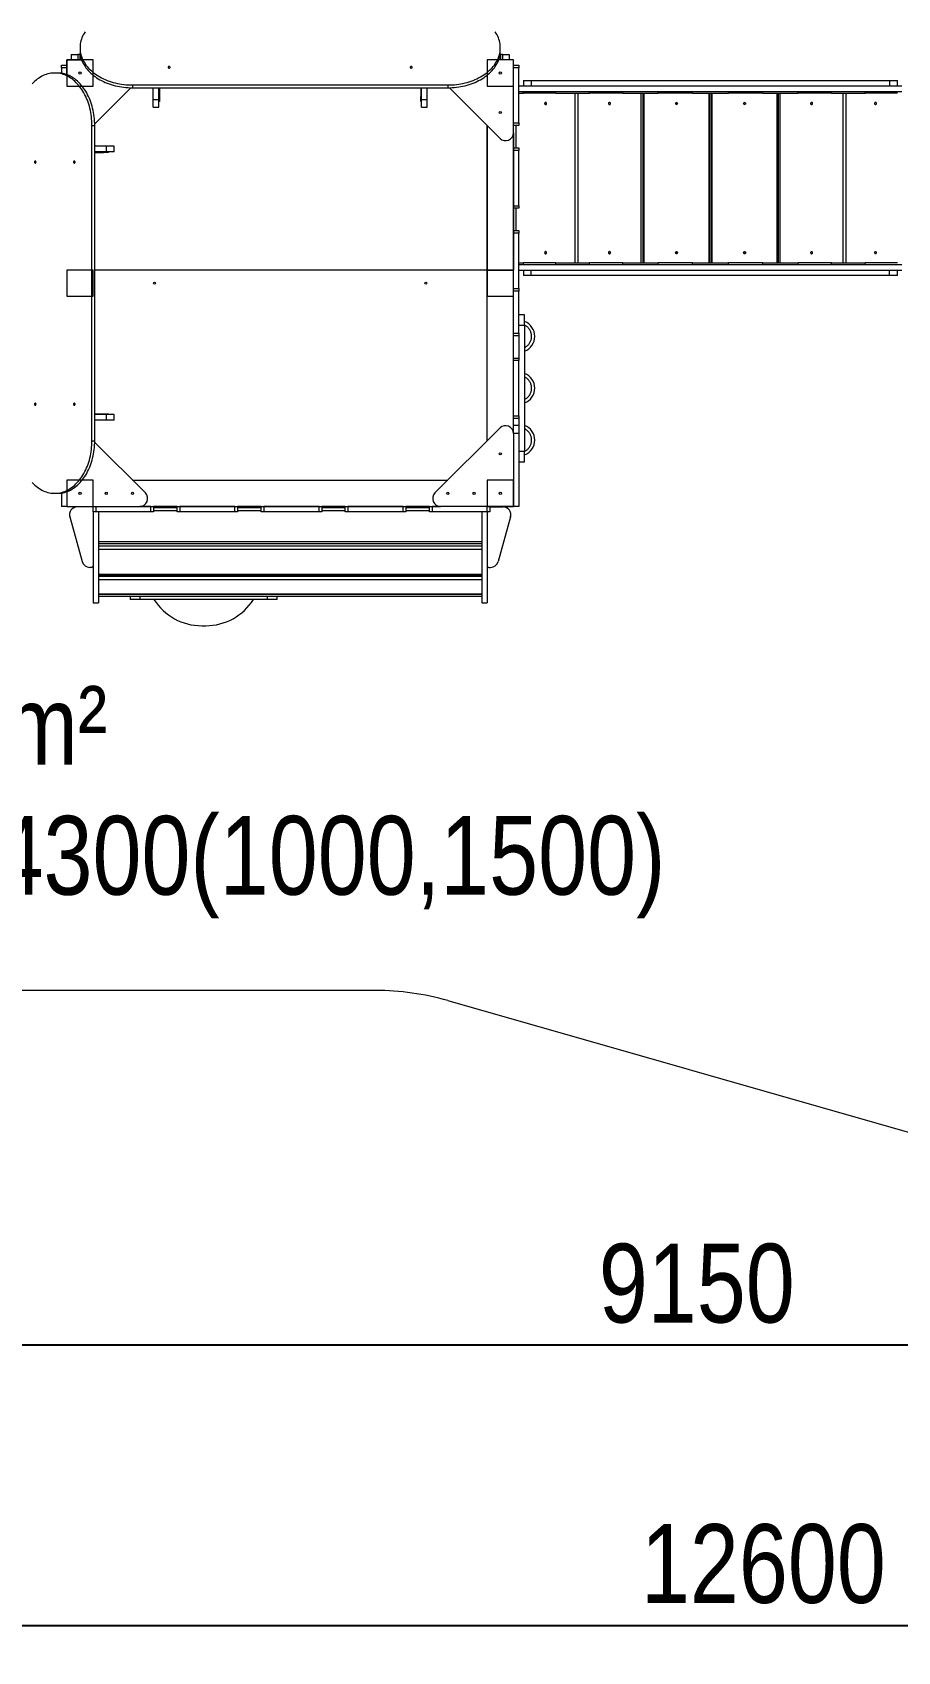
# Model space of a CAD drawing. Header units: millimetres. Extents: x -6523 to 7556, y -5559 to 6101.
# Drawn here: x -2704 to 589, y -5559 to 605 of the extents above; entities that cross this region are included whole.
import ezdxf

# ---------------------------------------------------------------- set-up
doc = ezdxf.new("R2010")
doc.units = ezdxf.units.MM
for name, color, linetype in [('DIKOM_АРТИКУЛ', 7, 'Continuous'), ('DIKOM_ЗОНА', 80, 'Continuous'), ('DIKOM_ОБЪЕКТ', 7, 'Continuous'), ('DIKOM_РАЗМЕР_ЗОНА', 7, 'Continuous'), ('DIKOM_РАЗМЕР_ОБЪЕКТА', 7, 'Continuous')]:
    doc.layers.add(name, color=color, linetype=linetype)
doc.styles.add('style1', font='arial.ttf', dxfattribs={"width": 0.8})
doc.dimstyles.new('1-50', dxfattribs={"dimtxt": 300, "dimasz": 200, "dimexe": 100, "dimexo": 0, "dimgap": 100, "dimtad": 1, "dimtxsty": 'style1', "dimcen": 200, "dimclrd": 7, "dimclre": 7, "dimclrt": 7, "dimadec": 1, "dimazin": 2, "dimtfac": 1, "dimtmove": 0, "dimatfit": 2, "dimfxl": 0, "dimlwd": 25, "dimlwe": 18, "dimarcsym": 0})

# ---------------------------------------------------------------- blocks, each defined once
blk = doc.blocks.new('*D10')
at = {"layer": 'Defpoints', "color": 0, "transparency": 16777216}
for p in [(-1823.2, 4314.2), (3842, -3170.8), (6537.9, -3170.8)]:
    blk.add_point(p, dxfattribs=at)
at = {"layer": 'DIKOM_РАЗМЕР_ОБЪЕКТА', "color": 7, "lineweight": 18, "transparency": 16777216}
for p, q in [((-1823.2, 4314.2), (6637.9, 4314.2)), ((3842, -3170.8), (6637.9, -3170.8))]:
    blk.add_line(p, q, dxfattribs=at)
at = {"layer": 'DIKOM_РАЗМЕР_ОБЪЕКТА', "color": 7, "lineweight": 25, "transparency": 16777216}
blk.add_line((6537.9, 3914.2), (6537.9, -2770.8), dxfattribs=at)
at = {"layer": 'DIKOM_РАЗМЕР_ОБЪЕКТА', "color": 7, "transparency": 16777216}
for points in [[(6471.2, 3914.2), (6604.5, 3914.2), (6537.9, 4314.2)], [(6471.2, -2770.8), (6604.5, -2770.8), (6537.9, -3170.8)]]:
    blk.add_solid(points, dxfattribs=at)
at = {"layer": 'DIKOM_РАЗМЕР_ОБЪЕКТА', "color": 7, "transparency": 16777216, "insert": (6304.7, 207.1), "char_height": 300, "attachment_point": 5, "rotation": 90, "style": 'style1'}
blk.add_mtext('7500', dxfattribs=at)
blk = doc.blocks.new('*D11')
at = {"layer": 'Defpoints', "color": 0, "transparency": 16777216}
for p in [(-5022.7, -299.3), (4115.3, -1753.1), (4115.3, -4391.4)]:
    blk.add_point(p, dxfattribs=at)
at = {"layer": 'DIKOM_РАЗМЕР_ОБЪЕКТА', "color": 7, "lineweight": 18, "transparency": 16777216}
for p, q in [((-5022.7, -299.3), (-5022.7, -4491.4)), ((4115.3, -1753.1), (4115.3, -4491.4))]:
    blk.add_line(p, q, dxfattribs=at)
at = {"layer": 'DIKOM_РАЗМЕР_ОБЪЕКТА', "color": 7, "lineweight": 25, "transparency": 16777216}
blk.add_line((-4622.7, -4391.4), (3715.3, -4391.4), dxfattribs=at)
at = {"layer": 'DIKOM_РАЗМЕР_ОБЪЕКТА', "color": 7, "transparency": 16777216}
for points in [[(-4622.7, -4324.7), (-4622.7, -4458.1), (-5022.7, -4391.4)], [(3715.3, -4324.7), (3715.3, -4458.1), (4115.3, -4391.4)]]:
    blk.add_solid(points, dxfattribs=at)
at = {"layer": 'DIKOM_РАЗМЕР_ОБЪЕКТА', "color": 7, "transparency": 16777216, "insert": (-175.1, -4158.2), "char_height": 300, "attachment_point": 5, "style": 'style1'}
blk.add_mtext('9150', dxfattribs=at)
blk = doc.blocks.new('*D12')
at = {"layer": 'Defpoints', "color": 0, "transparency": 16777216}
for p in [(-6522.7, -395.6), (6102.9, -1877.3), (6102.9, -5458.9)]:
    blk.add_point(p, dxfattribs=at)
at = {"layer": 'DIKOM_РАЗМЕР_ЗОНА', "color": 7, "lineweight": 18, "transparency": 16777216}
for p, q in [((-6522.7, -395.6), (-6522.7, -5558.9)), ((6102.9, -1877.3), (6102.9, -5558.9))]:
    blk.add_line(p, q, dxfattribs=at)
at = {"layer": 'DIKOM_РАЗМЕР_ЗОНА', "color": 7, "lineweight": 25, "transparency": 16777216}
blk.add_line((-6122.7, -5458.9), (5702.9, -5458.9), dxfattribs=at)
at = {"layer": 'DIKOM_РАЗМЕР_ЗОНА', "color": 7, "transparency": 16777216}
for points in [[(-6122.7, -5392.2), (-6122.7, -5525.6), (-6522.7, -5458.9)], [(5702.9, -5392.2), (5702.9, -5525.6), (6102.9, -5458.9)]]:
    blk.add_solid(points, dxfattribs=at)
at = {"layer": 'DIKOM_РАЗМЕР_ЗОНА', "color": 7, "transparency": 16777216, "insert": (78.4, -5225.7), "char_height": 300, "attachment_point": 5, "style": 'style1'}
blk.add_mtext('12600', dxfattribs=at)
blk = doc.blocks.new('*D13')
at = {"layer": 'Defpoints', "color": 0, "transparency": 16777216}
for p in [(-2358.2, 6101), (4341.7, -4605.1), (7455.9, -4605.1)]:
    blk.add_point(p, dxfattribs=at)
at = {"layer": 'DIKOM_РАЗМЕР_ЗОНА', "color": 7, "lineweight": 18, "transparency": 16777216}
for p, q in [((-2358.2, 6101), (7555.9, 6101)), ((4341.7, -4605.1), (7555.9, -4605.1))]:
    blk.add_line(p, q, dxfattribs=at)
at = {"layer": 'DIKOM_РАЗМЕР_ЗОНА', "color": 7, "lineweight": 25, "transparency": 16777216}
blk.add_line((7455.9, 5701), (7455.9, -4205.1), dxfattribs=at)
at = {"layer": 'DIKOM_РАЗМЕР_ЗОНА', "color": 7, "transparency": 16777216}
for points in [[(7389.2, 5701), (7522.5, 5701), (7455.9, 6101)], [(7389.2, -4205.1), (7522.5, -4205.1), (7455.9, -4605.1)]]:
    blk.add_solid(points, dxfattribs=at)
at = {"layer": 'DIKOM_РАЗМЕР_ЗОНА', "color": 7, "transparency": 16777216, "insert": (7222.7, 375.6), "char_height": 300, "attachment_point": 5, "rotation": 90, "style": 'style1'}
blk.add_mtext('10700', dxfattribs=at)

msp = doc.modelspace()

# ---------------------------------------------------------------- linework, layer by layer
at = {"layer": 'DIKOM_ЗОНА', "color": 3, "lineweight": 15}
msp.add_line((-1122.679, -3080.506), (4019.477, -4550.101), dxfattribs=at)
msp.add_lwpolyline([(-1122.679, -3080.506, 0.0697058), (-1397.471, -3042.01), (-3221.801, -3042.01, -0.30453687), (-4147.34, -2420.664)], format="xyb", dxfattribs=at)
at = {"layer": 'DIKOM_ОБЪЕКТ', "color": 7, "linetype": 'Continuous', "lineweight": 15}
for p, q in [((-2572.878, 500.683), (-2516.527, 500.683)), ((-2572.878, 444.332), (-2572.878, 500.683)), ((-2572.878, 500.683), (-2572.878, 400.683)), ((-2472.878, 500.683), (-2572.878, 500.683)), ((-2556.878, 521.683), (-2556.878, 500.683)), ((-2556.878, 521.683), (-2530.978, 521.683)), ((-2530.978, 521.683), (-2530.978, 500.683)), ((-2523.916, 521.683), (-2530.978, 521.683)), ((-2523.916, 521.683), (-2523.916, 500.683)), ((-2523.916, 521.683), (-2521.845, 521.683)), ((-2522.878, 546.645), (-2522.878, 536.038)), ((-2472.878, 400.683), (-2472.878, 500.683)), ((-872.878, 500.683), (-972.878, 500.683)), ((-972.878, 500.683), (-972.878, 400.683)), ((-872.878, 500.683), (-929.229, 500.683)), ((-921.84, 521.683), (-923.911, 521.683)), ((-922.878, 536.038), (-922.878, 546.645)), ((-921.84, 521.683), (-921.84, 500.683)), ((-914.778, 521.683), (-921.84, 521.683)), ((-914.778, 521.683), (-914.778, 500.683)), ((-914.778, 521.683), (-888.878, 521.683)), ((-888.878, 521.683), (-888.878, 500.683)), ((-872.878, 223.109), (-872.878, 500.683)), ((-872.878, 400.683), (-872.878, 500.683)), ((-2608.233, 450.683), (-2618.84, 450.683)), ((-2593.878, 480.683), (-2572.878, 480.683)), ((-2593.878, 470.683), (-2593.878, 480.683)), ((-2572.878, 470.683), (-2593.878, 470.683)), ((-2593.878, 470.683), (-2593.878, 449.65)), ((-872.878, 480.683), (-851.878, 480.683)), ((-851.878, 470.683), (-872.878, 470.683)), ((-851.878, 480.683), (-851.878, 470.683)), ((-851.878, 260.683), (-851.878, 470.683)), ((-2572.878, 400.683), (-2472.878, 400.683)), ((-2328.88, 394.681), (-2466.876, 256.685)), ((-2322.878, 405.224), (-2322.878, 394.617)), ((-2322.878, 405.224), (-1122.878, 405.224)), ((-2322.878, 394.617), (-1122.878, 394.617)), ((-2243.878, 349.972), (-2243.878, 394.617)), ((-2222.878, 349.972), (-2222.878, 394.617)), ((-2219.878, 394.617), (-2219.878, 360.683)), ((-1225.878, 394.617), (-1225.878, 360.683)), ((-1222.878, 349.972), (-1222.878, 394.617)), ((-1201.878, 349.972), (-1201.878, 394.617)), ((-1122.878, 405.224), (-1122.878, 394.617)), ((-1116.876, 394.681), (-924.091, 201.896)), ((-972.878, 400.683), (-872.878, 400.683)), ((606.122, 400.683), (-851.878, 400.683)), ((606.122, 379.683), (-851.878, 379.683)), ((-851.878, 373.683), (-834.939, 373.683)), ((-835.033, 421.683), (-835.033, 400.683)), ((-835.033, 421.683), (-804.864, 421.683)), ((-834.939, 373.683), (-834.939, 379.683)), ((-711.016, 373.683), (-834.939, 373.683)), ((-804.864, 421.683), (-804.864, 400.683)), ((-804.864, 421.683), (559.108, 421.683)), ((-711.016, 373.683), (-711.016, 379.683)), ((-711.016, 373.683), (-582.909, 373.683)), ((-637.567, -272.317), (-637.567, 373.683)), ((-628.033, 373.683), (-628.033, -272.317)), ((-582.909, 373.683), (-582.909, 379.683)), ((-456.181, 373.683), (-582.909, 373.683)), ((-456.181, 373.683), (-456.181, 379.683)), ((-456.181, 373.683), (-321.735, 373.683)), ((-386.765, -272.317), (-386.765, 373.683)), ((-379.691, -272.317), (-379.691, 373.683)), ((-376.74, 373.683), (-376.74, -272.317)), ((-321.735, 373.683), (-321.735, 379.683)), ((-190.918, 373.683), (-321.735, 373.683)), ((-190.918, 373.683), (-190.918, 379.683)), ((-190.918, 373.683), (-54.34, 373.683)), ((-127.707, -272.317), (-127.707, 373.683)), ((-125.335, -272.317), (-125.335, 373.683)), ((-119.909, 373.683), (-119.909, -272.317)), ((-117.506, 373.683), (-117.506, -272.317)), ((-54.34, 373.683), (-54.34, 379.683)), ((76.473, 373.683), (-54.34, 373.683)), ((76.473, 373.683), (76.473, 379.683)), ((76.473, 373.683), (210.91, 373.683)), ((131.502, -272.317), (131.502, 373.683)), ((134.457, 373.683), (134.457, -272.317)), ((141.561, 373.683), (141.561, -272.317)), ((210.91, 373.683), (210.91, 379.683)), ((337.627, 373.683), (210.91, 373.683)), ((337.627, 373.683), (337.627, 379.683)), ((337.627, 373.683), (465.718, 373.683)), ((382.752, -272.317), (382.752, 373.683)), ((392.354, 373.683), (392.354, -272.317)), ((465.718, 373.683), (465.718, 379.683)), ((589.621, 373.683), (465.718, 373.683)), ((559.108, 421.683), (559.108, 400.683)), ((559.108, 421.683), (589.277, 421.683)), ((589.277, 400.683), (589.277, 421.683)), ((-2243.878, 349.972), (-2222.878, 349.972)), ((-2243.878, 320.683), (-2243.878, 349.972)), ((-2243.878, 320.683), (-2222.878, 320.683)), ((-2222.878, 360.683), (-2219.878, 360.683)), ((-2222.878, 320.683), (-2222.878, 349.972)), ((-2219.878, 342.683), (-2222.878, 342.683)), ((-2219.878, 360.683), (-2219.878, 342.683)), ((-1225.878, 360.683), (-1222.878, 360.683)), ((-1225.878, 342.683), (-1225.878, 360.683)), ((-1225.878, 342.683), (-1222.878, 342.683)), ((-1222.878, 349.972), (-1201.878, 349.972)), ((-1222.878, 320.683), (-1222.878, 349.972)), ((-1222.878, 320.683), (-1201.878, 320.683)), ((-1201.878, 320.683), (-1201.878, 349.972)), ((-2477.419, -949.317), (-2477.419, 250.683)), ((-2477.419, 250.683), (-2466.812, 250.683)), ((-2466.812, -949.317), (-2466.812, 250.683)), ((-972.878, 250.683), (-972.878, -299.317)), ((-972.878, -949.317), (-972.878, 250.683)), ((-872.878, 260.683), (-851.878, 260.683)), ((-851.878, 250.683), (-872.878, 250.683)), ((-863.521, 250.683), (-863.521, 165.683)), ((-851.878, 260.683), (-851.878, 250.683)), ((-872.878, 223.109), (-872.878, -299.317)), ((-872.878, -921.743), (-872.878, 223.109)), ((-2422.167, 171.683), (-2466.812, 171.683)), ((-2422.167, 150.683), (-2466.812, 150.683)), ((-2466.812, 147.683), (-2432.878, 147.683)), ((-2432.878, 147.683), (-2432.878, 150.683)), ((-2414.878, 147.683), (-2432.878, 147.683)), ((-2422.167, 150.683), (-2422.167, 171.683)), ((-2392.878, 171.683), (-2422.167, 171.683)), ((-2392.878, 150.683), (-2422.167, 150.683)), ((-2414.878, 147.683), (-2414.878, 150.683)), ((-2392.878, 150.683), (-2392.878, 171.683)), ((-872.878, 165.683), (-851.878, 165.683)), ((-851.878, 155.683), (-872.878, 155.683)), ((-872.878, -54.317), (-872.878, 155.683)), ((-851.878, 165.683), (-851.878, 155.683)), ((-851.878, -54.317), (-851.878, 155.683)), ((-872.878, -54.317), (-851.878, -54.317)), ((-851.878, -54.317), (-851.878, -64.317)), ((-851.878, -64.317), (-872.878, -64.317)), ((-863.521, -64.317), (-863.521, -149.317)), ((-872.878, -149.317), (-851.878, -149.317)), ((-851.878, -159.317), (-872.878, -159.317)), ((-872.878, -369.317), (-872.878, -159.317)), ((-851.878, -149.317), (-851.878, -159.317)), ((-851.878, -369.317), (-851.878, -159.317)), ((-2572.878, -299.317), (-2572.878, -399.317)), ((-2472.878, -299.317), (-2572.878, -299.317)), ((-2472.878, -399.317), (-2472.878, -299.317)), ((-972.878, -299.317), (-2466.812, -299.317)), ((-972.878, -299.317), (-872.878, -299.317)), ((-872.878, -299.317), (-972.878, -299.317)), ((-972.878, -299.317), (-972.878, -399.317)), ((-872.878, -399.317), (-872.878, -299.317)), ((-851.878, -272.317), (-834.939, -272.317)), ((-851.878, -278.317), (606.122, -278.317)), ((-851.878, -299.317), (606.122, -299.317)), ((-835.033, -299.317), (-835.033, -320.317)), ((-711.016, -272.317), (-834.939, -272.317)), ((-834.939, -278.317), (-834.939, -272.317)), ((-804.864, -320.317), (-804.864, -299.317)), ((-711.016, -272.317), (-582.909, -272.317)), ((-711.016, -278.317), (-711.016, -272.317)), ((-456.181, -272.317), (-582.909, -272.317)), ((-582.909, -278.317), (-582.909, -272.317)), ((-456.181, -272.317), (-321.735, -272.317)), ((-456.181, -278.317), (-456.181, -272.317)), ((-190.918, -272.317), (-321.735, -272.317)), ((-321.735, -278.317), (-321.735, -272.317)), ((-190.918, -272.317), (-54.34, -272.317)), ((-190.918, -278.317), (-190.918, -272.317)), ((76.473, -272.317), (-54.34, -272.317)), ((-54.34, -278.317), (-54.34, -272.317)), ((76.473, -272.317), (210.91, -272.317)), ((76.473, -278.317), (76.473, -272.317)), ((337.627, -272.317), (210.91, -272.317)), ((210.91, -278.317), (210.91, -272.317)), ((337.627, -272.317), (465.718, -272.317)), ((337.627, -278.317), (337.627, -272.317)), ((589.621, -272.317), (465.718, -272.317)), ((465.718, -278.317), (465.718, -272.317)), ((559.108, -320.317), (559.108, -299.317)), ((589.277, -320.317), (589.277, -299.317)), ((-872.878, -369.317), (-851.878, -369.317)), ((-851.878, -369.317), (-851.878, -379.317)), ((-804.864, -320.317), (-835.033, -320.317)), ((559.108, -320.317), (-804.864, -320.317)), ((589.277, -320.317), (559.108, -320.317)), ((-2572.878, -399.317), (-2472.878, -399.317)), ((-972.878, -399.317), (-872.878, -399.317)), ((-851.878, -379.317), (-872.878, -379.317)), ((-851.878, -539.317), (-851.878, -379.317)), ((-830.878, -469.317), (-851.878, -469.317)), ((-839.878, -469.317), (-851.878, -469.317)), ((-830.878, -509.317), (-830.878, -469.317)), ((-872.878, -539.317), (-851.878, -539.317)), ((-851.878, -549.317), (-872.878, -549.317)), ((-851.878, -509.317), (-830.878, -509.317)), ((-851.878, -539.317), (-851.878, -549.317)), ((-851.878, -549.317), (-851.878, -634.317)), ((-830.878, -509.317), (-830.878, -989.317)), ((-872.878, -634.317), (-851.878, -634.317)), ((-851.878, -644.317), (-872.878, -644.317)), ((-851.878, -634.317), (-851.878, -644.317)), ((-851.878, -854.317), (-851.878, -644.317)), ((-2466.812, -846.317), (-2432.878, -846.317)), ((-2422.167, -849.317), (-2466.812, -849.317)), ((-2432.878, -849.317), (-2432.878, -846.317)), ((-2432.878, -846.317), (-2414.878, -846.317)), ((-2422.167, -870.317), (-2422.167, -849.317)), ((-2392.878, -849.317), (-2422.167, -849.317)), ((-2414.878, -846.317), (-2414.878, -849.317)), ((-2392.878, -870.317), (-2392.878, -849.317)), ((-872.878, -854.317), (-851.878, -854.317)), ((-851.878, -854.317), (-851.878, -864.317)), ((-2422.167, -870.317), (-2466.812, -870.317)), ((-2392.878, -870.317), (-2422.167, -870.317)), ((-1171.665, -1148.104), (-924.091, -900.53)), ((-851.878, -864.317), (-872.878, -864.317)), ((-851.878, -891.743), (-872.878, -891.743)), ((-851.878, -921.743), (-872.878, -921.743)), ((-872.878, -921.743), (-872.878, -1199.317)), ((-851.878, -864.317), (-851.878, -891.743)), ((-851.878, -891.743), (-851.878, -921.743)), ((-851.878, -921.743), (-851.878, -1199.317)), ((-2477.419, -949.317), (-2466.812, -949.317)), ((-2274.091, -1148.104), (-2466.876, -955.319)), ((-851.878, -989.317), (-830.878, -989.317)), ((-851.878, -1029.317), (-830.878, -1029.317)), ((-851.878, -1029.317), (-839.878, -1029.317)), ((-830.878, -1029.317), (-830.878, -989.317)), ((-2572.878, -1099.317), (-2572.878, -1199.317)), ((-2472.878, -1099.317), (-2572.878, -1099.317)), ((-2472.878, -1199.317), (-2472.878, -1099.317)), ((-2322.878, -1099.317), (-1122.878, -1099.317)), ((-872.878, -1099.317), (-972.878, -1099.317)), ((-972.878, -1099.317), (-972.878, -1199.317)), ((-872.878, -1199.317), (-872.878, -1099.317)), ((-2618.84, -1149.317), (-2608.233, -1149.317)), ((-2593.878, -1148.284), (-2593.878, -1199.317)), ((-2572.878, -1142.966), (-2572.878, -1199.317)), ((-2572.878, -1199.317), (-2593.878, -1199.317)), ((-2572.878, -1199.317), (-2295.305, -1199.317)), ((-2572.878, -1199.317), (-2472.878, -1199.317)), ((-2472.878, -1201.317), (-2533.324, -1201.317)), ((-2472.878, -1220.317), (-2472.878, -1199.317)), ((-2472.878, -1220.317), (-2472.878, -1566.317)), ((-2462.878, -1220.317), (-2472.878, -1220.317)), ((-2462.878, -1199.317), (-2462.878, -1220.317)), ((-2252.878, -1220.317), (-2462.878, -1220.317)), ((-2451.878, -1220.317), (-2451.878, -1566.317)), ((-2252.878, -1199.317), (-2295.305, -1199.317)), ((-2295.305, -1199.317), (-1150.452, -1199.317)), ((-2252.878, -1220.317), (-2252.878, -1199.317)), ((-2242.878, -1220.317), (-2252.878, -1220.317)), ((-2242.878, -1199.317), (-2242.878, -1220.317)), ((-2152.878, -1199.559), (-2242.878, -1199.559)), ((-2242.878, -1203.946), (-2152.878, -1203.946)), ((-2152.878, -1215.896), (-2242.878, -1215.896)), ((-2152.878, -1220.317), (-2152.878, -1199.317)), ((-2142.878, -1220.317), (-2152.878, -1220.317)), ((-2142.878, -1199.317), (-2142.878, -1220.317)), ((-1932.878, -1199.317), (-2142.878, -1199.317)), ((-1932.878, -1220.317), (-2142.878, -1220.317)), ((-1932.878, -1220.317), (-1932.878, -1199.317)), ((-1922.878, -1220.317), (-1932.878, -1220.317)), ((-1922.878, -1199.317), (-1922.878, -1220.317)), ((-1832.878, -1199.559), (-1922.878, -1199.559)), ((-1922.878, -1203.946), (-1832.878, -1203.946)), ((-1832.878, -1215.896), (-1922.878, -1215.896)), ((-1832.878, -1220.317), (-1832.878, -1199.317)), ((-1822.878, -1220.317), (-1832.878, -1220.317)), ((-1822.878, -1199.317), (-1822.878, -1220.317)), ((-1612.878, -1199.317), (-1822.878, -1199.317)), ((-1612.878, -1220.317), (-1822.878, -1220.317)), ((-1612.878, -1220.317), (-1612.878, -1199.317)), ((-1602.878, -1220.317), (-1612.878, -1220.317)), ((-1602.878, -1199.317), (-1602.878, -1220.317)), ((-1512.878, -1199.559), (-1602.878, -1199.559)), ((-1602.878, -1203.946), (-1512.878, -1203.946)), ((-1512.878, -1215.896), (-1602.878, -1215.896)), ((-1512.878, -1220.317), (-1512.878, -1199.317)), ((-1502.878, -1220.317), (-1512.878, -1220.317)), ((-1502.878, -1199.317), (-1502.878, -1220.317)), ((-1292.878, -1199.317), (-1502.878, -1199.317)), ((-1292.878, -1220.317), (-1502.878, -1220.317)), ((-1292.878, -1220.317), (-1292.878, -1199.317)), ((-1282.878, -1220.317), (-1292.878, -1220.317)), ((-1282.878, -1199.317), (-1282.878, -1220.317)), ((-1192.878, -1199.559), (-1282.878, -1199.559)), ((-1282.878, -1203.946), (-1192.878, -1203.946)), ((-1192.878, -1215.896), (-1282.878, -1215.896)), ((-1192.878, -1220.317), (-1192.878, -1199.317)), ((-1182.878, -1220.317), (-1192.878, -1220.317)), ((-1182.878, -1199.317), (-1182.878, -1220.317)), ((-1150.452, -1199.317), (-1182.878, -1199.317)), ((-972.878, -1220.317), (-1182.878, -1220.317)), ((-872.878, -1199.317), (-1150.452, -1199.317)), ((-993.878, -1220.317), (-993.878, -1566.317)), ((-972.878, -1220.317), (-972.878, -1199.317)), ((-972.878, -1199.317), (-872.878, -1199.317)), ((-972.878, -1220.317), (-972.878, -1566.317)), ((-962.878, -1220.317), (-972.878, -1220.317)), ((-962.878, -1199.317), (-962.878, -1220.317)), ((-962.878, -1201.317), (-912.432, -1201.317)), ((-851.878, -1199.317), (-872.878, -1199.317)), ((-2562.213, -1239.406), (-2514.613, -1409.406)), ((-883.543, -1239.406), (-931.143, -1409.406)), ((-2451.878, -1332.974), (-993.878, -1332.974)), ((-2451.878, -1340.78), (-993.878, -1340.78)), ((-2451.878, -1348.904), (-993.878, -1348.904)), ((-993.878, -1362.941), (-2451.878, -1362.941)), ((-2478.878, -1431.317), (-2485.724, -1431.317)), ((-2451.878, -1457.485), (-993.878, -1457.485)), ((-2451.878, -1461.327), (-993.878, -1461.327)), ((-2451.878, -1465.072), (-993.878, -1465.072)), ((-993.878, -1478.494), (-2451.878, -1478.494)), ((-966.878, -1431.317), (-960.032, -1431.317)), ((-2451.878, -1532.308), (-993.878, -1532.308)), ((-2451.878, -1533.37), (-993.878, -1533.37)), ((-2472.878, -1566.317), (-2451.878, -1566.317)), ((-993.878, -1542.01), (-2451.878, -1542.01)), ((-2331.878, -1542.01), (-2331.878, -1553.51)), ((-2294.365, -1553.51), (-2331.878, -1553.51)), ((-2294.365, -1553.51), (-2294.365, -1542.01)), ((-1809.391, -1553.51), (-2294.365, -1553.51)), ((-1809.391, -1553.51), (-1809.391, -1542.01)), ((-1771.878, -1553.51), (-1809.391, -1553.51)), ((-1771.878, -1553.51), (-1771.878, -1542.01)), ((-993.878, -1566.317), (-972.878, -1566.317)), ((-2059.632, -1653.51), (-2044.124, -1653.51))]:
    msp.add_line(p, q, dxfattribs=at)
at = {"layer": 'DIKOM_ОБЪЕКТ', "color": 7, "linetype": 'Continuous', "lineweight": 15, "flags": 128}
for points in [[(-2503.844, 606.859), (-2507.251, 601.448), (-2510.334, 595.941), (-2513.089, 590.347), (-2515.511, 584.676), (-2517.594, 578.939), (-2519.336, 573.145), (-2520.733, 567.304), (-2521.782, 561.428), (-2522.483, 555.525), (-2522.834, 549.607), (-2522.834, 543.683), (-2522.483, 537.765), (-2521.782, 531.862), (-2520.733, 525.986), (-2519.336, 520.145), (-2517.594, 514.351), (-2515.511, 508.614), (-2513.089, 502.943), (-2510.334, 497.349), (-2507.251, 491.842), (-2503.844, 486.431), (-2500.119, 481.125), (-2496.083, 475.934), (-2491.744, 470.868), (-2487.108, 465.934), (-2482.184, 461.142), (-2476.981, 456.5), (-2471.507, 452.016), (-2465.773, 447.698), (-2459.788, 443.553), (-2453.562, 439.59), (-2447.108, 435.814), (-2440.435, 432.233), (-2433.556, 428.852), (-2426.483, 425.678), (-2419.229, 422.717), (-2411.805, 419.972), (-2404.225, 417.45), (-2396.503, 415.155), (-2388.651, 413.09), (-2380.684, 411.26), (-2372.616, 409.667), (-2364.46, 408.314), (-2356.232, 407.204), (-2347.945, 406.339), (-2339.614, 405.72), (-2331.253, 405.348), (-2322.878, 405.224)], [(-1122.878, 405.224), (-1114.503, 405.348), (-1106.143, 405.72), (-1097.811, 406.339), (-1089.524, 407.204), (-1081.296, 408.314), (-1073.14, 409.667), (-1065.072, 411.26), (-1057.105, 413.09), (-1049.253, 415.155), (-1041.531, 417.45), (-1033.951, 419.972), (-1026.527, 422.717), (-1019.273, 425.678), (-1012.2, 428.852), (-1005.321, 432.233), (-998.649, 435.814), (-992.194, 439.59), (-985.969, 443.553), (-979.984, 447.698), (-974.249, 452.016), (-968.775, 456.5), (-963.572, 461.142), (-958.648, 465.934), (-954.013, 470.868), (-949.673, 475.934), (-945.637, 481.125), (-941.913, 486.431), (-938.505, 491.842), (-935.422, 497.349), (-932.667, 502.943), (-930.246, 508.614), (-928.162, 514.351), (-926.421, 520.145), (-925.024, 525.986), (-923.974, 531.862), (-923.273, 537.765), (-922.922, 543.683), (-922.922, 549.607), (-923.273, 555.525), (-923.974, 561.428), (-925.024, 567.304), (-926.421, 573.145), (-928.162, 578.939), (-930.246, 584.676), (-932.667, 590.347), (-935.422, 595.941), (-938.505, 601.448), (-941.913, 606.859)], [(-2522.878, 536.038), (-2522.834, 533.077), (-2522.483, 527.158), (-2521.782, 521.256), (-2520.733, 515.379), (-2519.336, 509.539), (-2517.594, 503.745), (-2515.511, 498.007), (-2513.089, 492.337), (-2510.334, 486.743), (-2507.251, 481.235), (-2503.844, 475.824), (-2500.119, 470.518), (-2496.083, 465.328), (-2491.744, 460.261), (-2487.108, 455.327), (-2482.184, 450.535), (-2476.981, 445.893), (-2471.507, 441.409), (-2465.773, 437.091), (-2459.788, 432.947), (-2453.562, 428.983), (-2447.108, 425.207), (-2440.435, 421.626), (-2433.556, 418.246), (-2426.483, 415.072), (-2419.229, 412.11), (-2411.805, 409.366), (-2404.225, 406.844), (-2396.503, 404.548), (-2388.651, 402.483), (-2380.684, 400.653), (-2372.616, 399.06), (-2364.46, 397.707), (-2356.232, 396.597), (-2347.945, 395.732), (-2339.614, 395.113), (-2331.253, 394.741), (-2322.878, 394.617)], [(-1122.878, 394.617), (-1114.503, 394.741), (-1106.143, 395.113), (-1097.811, 395.732), (-1089.524, 396.597), (-1081.296, 397.707), (-1073.14, 399.06), (-1065.072, 400.653), (-1057.105, 402.483), (-1049.253, 404.548), (-1041.531, 406.844), (-1033.951, 409.366), (-1026.527, 412.11), (-1019.273, 415.072), (-1012.2, 418.246), (-1005.321, 421.626), (-998.649, 425.207), (-992.194, 428.983), (-985.969, 432.947), (-979.984, 437.091), (-974.249, 441.409), (-968.775, 445.893), (-963.572, 450.535), (-958.648, 455.327), (-954.013, 460.261), (-949.673, 465.328), (-945.637, 470.518), (-941.913, 475.824), (-938.505, 481.235), (-935.422, 486.743), (-932.667, 492.337), (-930.246, 498.007), (-928.162, 503.745), (-926.421, 509.539), (-925.024, 515.379), (-923.974, 521.256), (-923.273, 527.158), (-922.922, 533.077), (-922.878, 536.038)], [(-2477.419, 250.683), (-2477.543, 259.058), (-2477.915, 267.419), (-2478.534, 275.75), (-2479.399, 284.037), (-2480.509, 292.265), (-2481.862, 300.421), (-2483.455, 308.489), (-2485.285, 316.456), (-2487.35, 324.308), (-2489.645, 332.03), (-2492.167, 339.61), (-2494.912, 347.034), (-2497.873, 354.288), (-2501.047, 361.361), (-2504.428, 368.24), (-2508.009, 374.913), (-2511.785, 381.367), (-2515.748, 387.592), (-2519.893, 393.578), (-2524.211, 399.312), (-2528.695, 404.786), (-2533.337, 409.989), (-2538.129, 414.913), (-2543.063, 419.549), (-2548.129, 423.888), (-2553.32, 427.924), (-2558.626, 431.648), (-2564.037, 435.056), (-2569.545, 438.139), (-2575.138, 440.894), (-2580.809, 443.316), (-2586.546, 445.399), (-2592.34, 447.14), (-2598.181, 448.538), (-2604.058, 449.587), (-2609.96, 450.288), (-2615.878, 450.639), (-2621.802, 450.639), (-2627.72, 450.288), (-2633.623, 449.587), (-2639.499, 448.538), (-2645.34, 447.14), (-2651.134, 445.399), (-2656.871, 443.316), (-2662.542, 440.894), (-2668.136, 438.139), (-2673.643, 435.056), (-2679.054, 431.648), (-2684.36, 427.924), (-2689.551, 423.888), (-2694.617, 419.549), (-2699.551, 414.913), (-2704.343, 409.989)], [(-2466.812, 250.683), (-2466.936, 259.058), (-2467.308, 267.419), (-2467.927, 275.75), (-2468.793, 284.037), (-2469.902, 292.265), (-2471.255, 300.421), (-2472.848, 308.489), (-2474.678, 316.456), (-2476.743, 324.308), (-2479.039, 332.03), (-2481.561, 339.61), (-2484.305, 347.034), (-2487.267, 354.288), (-2490.441, 361.361), (-2493.821, 368.24), (-2497.403, 374.913), (-2501.178, 381.367), (-2505.142, 387.592), (-2509.286, 393.578), (-2513.604, 399.312), (-2518.088, 404.786), (-2522.73, 409.989), (-2527.522, 414.913), (-2532.456, 419.549), (-2537.523, 423.888), (-2542.714, 427.924), (-2548.019, 431.648), (-2553.431, 435.056), (-2558.938, 438.139), (-2564.532, 440.894), (-2570.202, 443.316), (-2575.94, 445.399), (-2581.734, 447.14), (-2587.574, 448.538), (-2593.451, 449.587), (-2599.354, 450.288), (-2605.272, 450.639), (-2608.233, 450.683)], [(-2183.878, 469.57), (-2182.699, 469.696), (-2181.625, 470.062), (-2180.751, 470.635), (-2180.155, 471.365), (-2179.889, 472.187), (-2179.978, 473.028), (-2180.414, 473.813), (-2181.157, 474.472), (-2182.143, 474.947), (-2183.282, 475.196), (-2184.474, 475.196), (-2185.614, 474.947), (-2186.599, 474.472), (-2187.342, 473.813), (-2187.778, 473.028), (-2187.867, 472.187), (-2187.602, 471.365), (-2187.005, 470.635), (-2186.131, 470.062), (-2185.057, 469.696), (-2183.878, 469.57)], [(-1261.878, 469.57), (-1260.699, 469.696), (-1259.625, 470.062), (-1258.751, 470.635), (-1258.155, 471.365), (-1257.889, 472.187), (-1257.978, 473.028), (-1258.414, 473.813), (-1259.157, 474.472), (-1260.143, 474.947), (-1261.282, 475.196), (-1262.474, 475.196), (-1263.614, 474.947), (-1264.599, 474.472), (-1265.342, 473.813), (-1265.778, 473.028), (-1265.867, 472.187), (-1265.602, 471.365), (-1265.005, 470.635), (-1264.131, 470.062), (-1263.057, 469.696), (-1261.878, 469.57)], [(-750.544, 330.683), (-749.479, 330.861), (-748.508, 331.378), (-747.718, 332.189), (-747.179, 333.222), (-746.939, 334.384), (-747.02, 335.573), (-747.413, 336.683), (-748.085, 337.615), (-748.976, 338.287), (-750.005, 338.638), (-751.083, 338.638), (-752.113, 338.287), (-753.003, 337.615), (-753.675, 336.683), (-754.069, 335.573), (-754.149, 334.384), (-753.91, 333.222), (-753.371, 332.189), (-752.581, 331.378), (-751.61, 330.861), (-750.544, 330.683)], [(-507.399, 330.683), (-506.261, 330.861), (-505.224, 331.378), (-504.381, 332.189), (-503.806, 333.222), (-503.55, 334.384), (-503.636, 335.573), (-504.056, 336.683), (-504.773, 337.615), (-505.724, 338.287), (-506.824, 338.638), (-507.974, 338.638), (-509.074, 338.287), (-510.025, 337.615), (-510.742, 336.683), (-511.163, 335.573), (-511.249, 334.384), (-510.992, 333.222), (-510.417, 332.189), (-509.574, 331.378), (-508.537, 330.861), (-507.399, 330.683)], [(262.157, 338.683), (261.019, 338.505), (259.983, 337.988), (259.139, 337.177), (258.564, 336.144), (258.308, 334.982), (258.394, 333.793), (258.814, 332.683), (259.532, 331.751), (260.482, 331.079), (261.581, 330.728), (262.732, 330.728), (263.831, 331.079), (264.781, 331.751), (265.499, 332.683), (265.919, 333.793), (266.005, 334.982), (265.749, 336.144), (265.174, 337.177), (264.33, 337.988), (263.294, 338.505), (262.157, 338.683)], [(505.269, 338.683), (504.204, 338.505), (503.234, 337.988), (502.444, 337.177), (501.906, 336.144), (501.666, 334.982), (501.746, 333.793), (502.14, 332.683), (502.811, 331.751), (503.701, 331.079), (504.73, 330.728), (505.808, 330.728), (506.837, 331.079), (507.727, 331.751), (508.398, 332.683), (508.792, 333.793), (508.872, 334.982), (508.633, 336.144), (508.094, 337.177), (507.304, 337.988), (506.334, 338.505), (505.269, 338.683)], [(-2690.258, 111.683), (-2690.384, 112.862), (-2690.749, 113.936), (-2691.323, 114.81), (-2692.053, 115.407), (-2692.875, 115.672), (-2693.716, 115.583), (-2694.501, 115.147), (-2695.16, 114.404), (-2695.635, 113.419), (-2695.883, 112.279), (-2695.883, 111.087), (-2695.635, 109.948), (-2695.16, 108.962), (-2694.501, 108.219), (-2693.716, 107.783), (-2692.875, 107.694), (-2692.053, 107.96), (-2691.323, 108.556), (-2690.749, 109.43), (-2690.384, 110.504), (-2690.258, 111.683)], [(-2541.765, 111.683), (-2541.891, 112.862), (-2542.257, 113.936), (-2542.83, 114.81), (-2543.56, 115.407), (-2544.382, 115.672), (-2545.223, 115.583), (-2546.008, 115.147), (-2546.667, 114.404), (-2547.142, 113.419), (-2547.391, 112.279), (-2547.391, 111.087), (-2547.142, 109.948), (-2546.667, 108.962), (-2546.008, 108.219), (-2545.223, 107.783), (-2544.382, 107.694), (-2543.56, 107.96), (-2542.83, 108.556), (-2542.257, 109.43), (-2541.891, 110.504), (-2541.765, 111.683)], [(-750.544, -237.317), (-749.479, -237.139), (-748.508, -236.622), (-747.718, -235.811), (-747.179, -234.778), (-746.939, -233.616), (-747.02, -232.427), (-747.413, -231.317), (-748.085, -230.385), (-748.976, -229.713), (-750.005, -229.362), (-751.083, -229.362), (-752.113, -229.713), (-753.003, -230.385), (-753.675, -231.317), (-754.069, -232.427), (-754.149, -233.616), (-753.91, -234.778), (-753.371, -235.811), (-752.581, -236.622), (-751.61, -237.139), (-750.544, -237.317)], [(-507.399, -237.317), (-506.261, -237.139), (-505.224, -236.622), (-504.381, -235.811), (-503.806, -234.778), (-503.55, -233.616), (-503.636, -232.427), (-504.056, -231.317), (-504.773, -230.385), (-505.724, -229.713), (-506.824, -229.362), (-507.974, -229.362), (-509.074, -229.713), (-510.025, -230.385), (-510.742, -231.317), (-511.163, -232.427), (-511.249, -233.616), (-510.992, -234.778), (-510.417, -235.811), (-509.574, -236.622), (-508.537, -237.139), (-507.399, -237.317)], [(262.157, -229.317), (261.019, -229.495), (259.983, -230.012), (259.139, -230.823), (258.564, -231.856), (258.308, -233.018), (258.394, -234.207), (258.814, -235.317), (259.532, -236.249), (260.482, -236.921), (261.581, -237.272), (262.732, -237.272), (263.831, -236.921), (264.781, -236.249), (265.499, -235.317), (265.919, -234.207), (266.005, -233.018), (265.749, -231.856), (265.174, -230.823), (264.33, -230.012), (263.294, -229.495), (262.157, -229.317)], [(505.269, -229.317), (504.204, -229.495), (503.234, -230.012), (502.444, -230.823), (501.906, -231.856), (501.666, -233.018), (501.746, -234.207), (502.14, -235.317), (502.811, -236.249), (503.701, -236.921), (504.73, -237.272), (505.808, -237.272), (506.837, -236.921), (507.727, -236.249), (508.398, -235.317), (508.792, -234.207), (508.872, -233.018), (508.633, -231.856), (508.094, -230.823), (507.304, -230.012), (506.334, -229.495), (505.269, -229.317)], [(-2690.258, -810.317), (-2690.384, -809.138), (-2690.749, -808.064), (-2691.323, -807.19), (-2692.053, -806.593), (-2692.875, -806.328), (-2693.716, -806.417), (-2694.501, -806.853), (-2695.16, -807.596), (-2695.635, -808.581), (-2695.883, -809.721), (-2695.883, -810.913), (-2695.635, -812.052), (-2695.16, -813.038), (-2694.501, -813.781), (-2693.716, -814.217), (-2692.875, -814.306), (-2692.053, -814.04), (-2691.323, -813.444), (-2690.749, -812.57), (-2690.384, -811.496), (-2690.258, -810.317)], [(-2541.765, -810.317), (-2541.891, -809.138), (-2542.257, -808.064), (-2542.83, -807.19), (-2543.56, -806.593), (-2544.382, -806.328), (-2545.223, -806.417), (-2546.008, -806.853), (-2546.667, -807.596), (-2547.142, -808.581), (-2547.391, -809.721), (-2547.391, -810.913), (-2547.142, -812.052), (-2546.667, -813.038), (-2546.008, -813.781), (-2545.223, -814.217), (-2544.382, -814.306), (-2543.56, -814.04), (-2542.83, -813.444), (-2542.257, -812.57), (-2541.891, -811.496), (-2541.765, -810.317)], [(-2704.343, -1108.623), (-2699.551, -1113.547), (-2694.617, -1118.182), (-2689.551, -1122.522), (-2684.36, -1126.558), (-2679.054, -1130.282), (-2673.643, -1133.69), (-2668.136, -1136.773), (-2662.542, -1139.528), (-2656.871, -1141.949), (-2651.134, -1144.033), (-2645.34, -1145.774), (-2639.499, -1147.171), (-2633.623, -1148.221), (-2627.72, -1148.922), (-2621.802, -1149.273), (-2615.878, -1149.273), (-2609.96, -1148.922), (-2604.058, -1148.221), (-2598.181, -1147.171), (-2592.34, -1145.774), (-2586.546, -1144.033), (-2580.809, -1141.949), (-2575.138, -1139.528), (-2569.545, -1136.773), (-2564.037, -1133.69), (-2558.626, -1130.282), (-2553.32, -1126.558), (-2548.129, -1122.522), (-2543.063, -1118.182), (-2538.129, -1113.547), (-2533.337, -1108.623), (-2528.695, -1103.42), (-2524.211, -1097.946), (-2519.893, -1092.211), (-2515.748, -1086.226), (-2511.785, -1080.001), (-2508.009, -1073.546), (-2504.428, -1066.874), (-2501.047, -1059.995), (-2497.873, -1052.922), (-2494.912, -1045.668), (-2492.167, -1038.244), (-2489.645, -1030.664), (-2487.35, -1022.942), (-2485.285, -1015.09), (-2483.455, -1007.123), (-2481.862, -999.055), (-2480.509, -990.899), (-2479.399, -982.671), (-2478.534, -974.384), (-2477.915, -966.052), (-2477.543, -957.692), (-2477.419, -949.317)], [(-2608.233, -1149.317), (-2605.272, -1149.273), (-2599.354, -1148.922), (-2593.451, -1148.221), (-2587.574, -1147.171), (-2581.734, -1145.774), (-2575.94, -1144.033), (-2570.202, -1141.949), (-2564.532, -1139.528), (-2558.938, -1136.773), (-2553.431, -1133.69), (-2548.019, -1130.282), (-2542.714, -1126.558), (-2537.523, -1122.522), (-2532.456, -1118.182), (-2527.522, -1113.547), (-2522.73, -1108.623), (-2518.088, -1103.42), (-2513.604, -1097.946), (-2509.286, -1092.211), (-2505.142, -1086.226), (-2501.178, -1080.001), (-2497.403, -1073.546), (-2493.821, -1066.874), (-2490.441, -1059.995), (-2487.267, -1052.922), (-2484.305, -1045.668), (-2481.561, -1038.244), (-2479.039, -1030.664), (-2476.743, -1022.942), (-2474.678, -1015.09), (-2472.848, -1007.123), (-2471.255, -999.055), (-2469.902, -990.899), (-2468.793, -982.671), (-2467.927, -974.384), (-2467.308, -966.052), (-2466.936, -957.692), (-2466.812, -949.317)]]:
    msp.add_lwpolyline(points, dxfattribs=at)
at = {"layer": 'DIKOM_ОБЪЕКТ', "color": 7, "linetype": 'Continuous', "lineweight": 15}
for centre, radius in [((-2522.878, 450.683), 4), ((-922.878, 450.683), 4), ((-252.221, 334.672), 3.989), ((6.995, 334.694), 3.989), ((-922.878, 300.683), 4), ((-252.221, -233.328), 3.989), ((6.995, -233.306), 3.989), ((-2239.147, -349.317), 4), ((-1206.609, -349.317), 4), ((-922.878, -999.317), 4), ((-2522.878, -1149.317), 4), ((-2422.878, -1149.317), 4), ((-2322.878, -1149.317), 4), ((-1122.878, -1149.317), 4), ((-1022.878, -1149.317), 4), ((-922.878, -1149.317), 4)]:
    msp.add_circle(centre, radius, dxfattribs=at)
for centre, radius, start, end in [((-500.057, 334.683), 4.129, 157.1565558, 202.8434442), ((-249.834, 334.683), 4.004, 107.4923597, 252.5076403), ((4.577, 334.683), 4.004, 287.7345428, 72.2654572), ((254.786, 334.683), 4.127, 337.7329625, 22.2670375), ((-902.878, 223.109), 30, 225, 0), ((-500.057, -233.317), 4.129, 157.1579009, 202.8420991), ((-249.834, -233.317), 4.004, 107.4920653, 252.5079347), ((4.577, -233.317), 4.004, 287.7343481, 72.2656519), ((254.786, -233.317), 4.126, 337.7326732, 22.2673268), ((-851.878, -551.817), 60, 290.5487448, 69.4535459), ((-851.878, -749.317), 60, 290.5424889, 69.5126849), ((-902.878, -921.743), 30, 0, 135), ((-851.878, -946.817), 60, 290.5393705, 69.449801), ((-2295.305, -1169.317), 30, 270, 45), ((-1150.452, -1169.317), 30, 135, 270), ((-2533.324, -1231.317), 30, 90, 195.6422465), ((-2533.324, -1231.317), 30, 180, 195.6422465), ((-912.432, -1231.317), 30, 344.3577535, 90), ((-912.432, -1231.317), 30, 344.3577535, 0), ((-2485.724, -1401.317), 30, 195.6422465, 270), ((-2485.724, -1401.317), 30, 195.6422465, 270), ((-960.032, -1401.317), 30, 270, 344.3577535), ((-960.032, -1401.317), 30, 270, 344.3577535), ((-2478.878, -1425.317), 6, 270, 0), ((-2478.878, -1425.317), 6, 270, 0), ((-966.878, -1425.317), 6, 180, 270), ((-966.878, -1425.317), 6, 180, 270), ((-2059.632, -1438.51), 215, 212.336026, 270), ((-2044.124, -1438.51), 215, 270, 327.663974)]:
    msp.add_arc(centre, radius, start, end, dxfattribs=at)
for points, knots in [([(-817.412, -585.225), (-816.103, -583.776), (-813.445, -580.833), (-810.138, -575.765), (-807.61, -570.65), (-805.828, -565.649), (-804.661, -560.901), (-803.976, -556.023), (-803.799, -551.067), (-804.13, -546.119), (-804.967, -541.265), (-806.282, -536.555), (-808.22, -531.614), (-810.899, -526.572), (-814.393, -521.642), (-818.385, -517.26), (-822.895, -513.429), (-827.076, -510.546), (-829.888, -509.229), (-830.878, -508.765)], [0, 0, 0, 0, 0.06463043, 0.13126264, 0.19977199, 0.25332491, 0.30688402, 0.36157643, 0.41627586, 0.47096818, 0.52566706, 0.57922016, 0.63277929, 0.70128247, 0.76791769, 0.83255087, 0.89717911, 0.96381384, 1, 1, 1, 1]), ([(-830.878, -594.901), (-829.452, -594.184), (-826.228, -592.564), (-821.684, -589.314), (-818.821, -586.574), (-817.412, -585.225)], [0, 0, 0, 0, 0.28705906, 0.64896375, 1, 1, 1, 1]), ([(-808.39, -729.001), (-809.278, -727.262), (-811.082, -723.731), (-814.64, -718.837), (-818.519, -714.65), (-822.562, -711.213), (-826.554, -708.418), (-829.433, -706.913), (-830.878, -706.157)], [0, 0, 0, 0, 0.17908627, 0.36371926, 0.55355002, 0.70194032, 0.850348, 1, 1, 1, 1]), ([(-830.878, -792.434), (-829.372, -791.661), (-826.076, -789.97), (-821.399, -786.552), (-817.213, -782.675), (-813.769, -778.636), (-810.988, -774.614), (-808.611, -770.3), (-806.682, -765.731), (-805.23, -760.989), (-804.284, -756.156), (-803.836, -751.286), (-803.886, -745.978), (-804.605, -740.317), (-806.075, -734.447), (-807.626, -730.798), (-808.39, -729.001)], [0, 0, 0, 0, 0.06800222, 0.14887443, 0.2320201, 0.29701606, 0.3620177, 0.42839702, 0.49478187, 0.56116098, 0.62754597, 0.6925416, 0.75754428, 0.8406852, 0.92155691, 1, 1, 1, 1]), ([(-830.878, -989.911), (-830.257, -989.625), (-828.136, -988.648), (-824.76, -986.504), (-820.833, -983.54), (-817.266, -980.191), (-813.78, -976.19), (-810.548, -971.483), (-807.79, -966.106), (-805.758, -960.541), (-804.417, -954.769), (-803.786, -948.759), (-803.92, -943.051), (-804.649, -937.794), (-805.81, -933.043), (-807.457, -928.402), (-809.592, -923.925), (-812.173, -919.69), (-815.16, -915.774), (-818.501, -912.201), (-822.512, -908.733), (-826.622, -905.818), (-829.68, -904.331), (-830.878, -903.748)], [0, 0, 0, 0, 0.01913331, 0.06531418, 0.11150018, 0.15671937, 0.20194266, 0.25978522, 0.31604934, 0.37062398, 0.42519386, 0.48145887, 0.53930567, 0.58452435, 0.62974827, 0.67592946, 0.72211519, 0.76829568, 0.81448213, 0.85970044, 0.90492424, 0.96276651, 1, 1, 1, 1])]:
    msp.add_open_spline(points, degree=3, knots=knots, dxfattribs=at)

# ---------------------------------------------------------------- texts
at = {"layer": 'DIKOM_АРТИКУЛ', "insert": (-3202.022, -2377.395), "char_height": 300, "width": 1667.53662, "attachment_point": 1, "style": 'style1'}
msp.add_mtext('Н-4300(1000,1500)', dxfattribs=at)
at = {"layer": 'DIKOM_РАЗМЕР_ОБЪЕКТА', "insert": (-3182.965, -1882.127), "char_height": 300, "attachment_point": 1, "style": 'style1'}
msp.add_mtext_dynamic_manual_height_columns('85m²', width=5885.53069, gutter_width=20, heights=[0], dxfattribs=at)

# ---------------------------------------------------------------- dimensions: what is measured, and where the dimension line sits
at = {"layer": 'DIKOM_РАЗМЕР_ЗОНА'}
dim = msp.add_linear_dim(base=(7455.882, -4605.145), p1=(-2358.182, 6101.03), p2=(4341.706, -4605.145), angle=90, text='10700', dimstyle='1-50', override={"dimasz": 400, "dimgap": 80}, dxfattribs=at)
dim.commit()
dim.dimension.update_dxf_attribs({"geometry": '*D13', "text_midpoint": (7455.882, 375.606), "dimtype": 160})
dim = msp.add_linear_dim(base=(6102.859, -5458.894), p1=(-6522.706, -395.616), p2=(6102.859, -1877.311), text='12600', dimstyle='1-50', override={"dimasz": 400, "dimgap": 80}, dxfattribs=at)
dim.commit()
dim.dimension.update_dxf_attribs({"geometry": '*D12', "text_midpoint": (78.382, -5458.894), "dimtype": 160})
at = {"layer": 'DIKOM_РАЗМЕР_ОБЪЕКТА'}
dim = msp.add_linear_dim(base=(6537.882, -3170.823), p1=(-1823.231, 4314.242), p2=(3842.008, -3170.823), angle=90, text='7500', dimstyle='1-50', override={"dimasz": 400, "dimgap": 80}, dxfattribs=at)
dim.commit()
dim.dimension.update_dxf_attribs({"geometry": '*D10', "text_midpoint": (6537.882, 207.106), "dimtype": 160})
dim = msp.add_linear_dim(base=(4115.332, -4391.394), p1=(-5022.706, -299.317), p2=(4115.332, -1753.089), text='9150', dimstyle='1-50', override={"dimasz": 400, "dimgap": 80}, dxfattribs=at)
dim.commit()
dim.dimension.update_dxf_attribs({"geometry": '*D11', "text_midpoint": (-175.118, -4391.394), "dimtype": 160})

doc.saveas('drawing.dxf')
